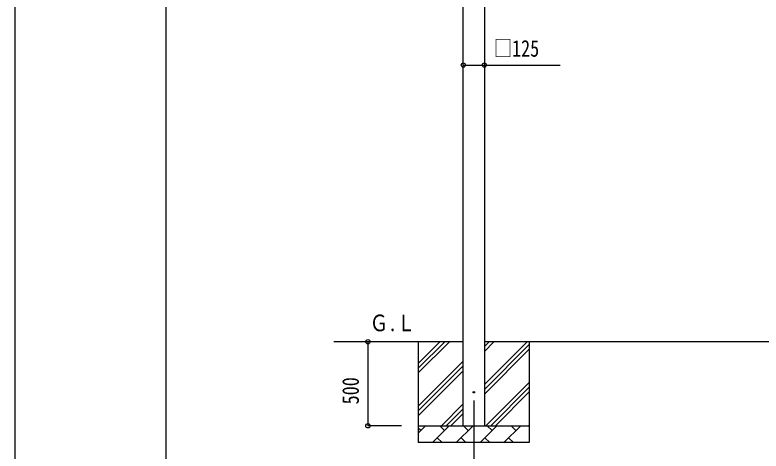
# Model space of a CAD drawing. Units: millimetres, scale not verified. Extents: x -12615 to 12615, y -8910 to 8910.
# Drawn here: x -12615 to -8179, y -5632 to -3039 of the extents above; entities that cross this region are included whole.
import ezdxf
from ezdxf.enums import TextEntityAlignment as Align

# ---------------------------------------------------------------- set-up
doc = ezdxf.new("R2010")
doc.units = ezdxf.units.MM
doc.header["$LTSCALE"] = 40
for name, color, linetype in [('0-3_YKK_12', 2, 'Continuous'), ('0-4_YKK_13', 4, 'Continuous'), ('0-5_YKK_A1', 4, 'Continuous'), ('0-6_YKK_D', 6, 'Continuous'), ('0-7_YKK_ZWAK', 7, 'Continuous')]:
    doc.layers.add(name, color=color, linetype=linetype)
doc.styles.add('ＭＳ ゴシック', font='')
doc.styles.get('ＭＳ ゴシック').set_extended_font_data('MS Gothic')

msp = doc.modelspace()

# ---------------------------------------------------------------- linework, layer by layer
at = {"layer": '0-3_YKK_12'}
msp.add_line((-9886.5, -5332.18), (-9886.5, -5832.18), dxfattribs=at)
at = {"layer": '0-4_YKK_13'}
msp.add_circle((-9886.5, -5282.18), 4.5, dxfattribs=at)
at = {"layer": '0-5_YKK_A1'}
for p, q in [((-9949, -5482.18), (-9949, -2685.18)), ((-9824, -2685.18), (-9824, -5482.18)), ((-9949, -4982.18), (-10719, -4982.18)), ((-10216.5, -4982.18), (-10216.5, -5582.18)), ((-10216.5, -5167.23), (-10031.45, -4982.18)), ((-10216.5, -5138.95), (-10059.74, -4982.18)), ((-10216.5, -5110.67), (-10088.02, -4982.18)), ((-9824, -5237.28), (-9568.9, -4982.18)), ((-9824, -5039.29), (-9766.89, -4982.18)), ((-9824, -5011.01), (-9795.18, -4982.18)), ((-6476, -4982.18), (-9824, -4982.18)), ((-9824, -5265.57), (-9556.5, -4998.07)), ((-9556.5, -4982.18), (-9556.5, -5582.18)), ((-9824, -5293.85), (-9556.5, -5026.35)), ((-10216.5, -5365.22), (-9949, -5097.72)), ((-10216.5, -5393.51), (-9949, -5126.01)), ((-10216.5, -5421.79), (-9949, -5154.29)), ((-9814.35, -5482.18), (-9556.5, -5224.34)), ((-9786.06, -5482.18), (-9556.5, -5252.62)), ((-9757.78, -5482.18), (-9556.5, -5280.91)), ((-10078.9, -5482.18), (-9949, -5352.28)), ((-10050.62, -5482.18), (-9949, -5380.57)), ((-10022.33, -5482.18), (-9949, -5408.85)), ((-10216.5, -5482.18), (-9556.5, -5482.18)), ((-10216.5, -5525.08), (-10173.61, -5482.18)), ((-10202.16, -5510.74), (-10216.5, -5496.4)), ((-10132.19, -5582.18), (-10032.19, -5482.18)), ((-10060.74, -5510.74), (-10089.29, -5482.18)), ((-9990.77, -5582.18), (-9890.77, -5482.18)), ((-9919.32, -5510.74), (-9947.87, -5482.18)), ((-9849.35, -5582.18), (-9749.35, -5482.18)), ((-9777.9, -5510.74), (-9806.45, -5482.18)), ((-9707.92, -5582.18), (-9607.92, -5482.18)), ((-9636.48, -5510.74), (-9665.03, -5482.18)), ((-9559.79, -5482.18), (-9556.5, -5478.9)), ((-9556.5, -5582.18), (-10216.5, -5582.18)), ((-10103.63, -5553.63), (-10075.08, -5582.18)), ((-9962.21, -5553.63), (-9933.66, -5582.18)), ((-9820.79, -5553.63), (-9792.24, -5582.18)), ((-9679.37, -5553.63), (-9650.82, -5582.18))]:
    msp.add_line(p, q, dxfattribs=at)
at = {"layer": '0-6_YKK_D'}
for p, q in [((-10317.5, -4982.18), (-10517.5, -4982.18)), ((-10516.5, -4982.18), (-10516.5, -5482.18)), ((-10317.5, -5482.18), (-10517.5, -5482.18))]:
    msp.add_line(p, q, dxfattribs=at)
msp.add_lwpolyline([(-9949, -3337.18), (-9824, -3337.18), (-9373, -3337.18)], dxfattribs=at)
for centre in [(-9949, -3337.18), (-9824, -3337.18), (-10516.5, -4982.18), (-10516.5, -5482.18)]:
    msp.add_circle(centre, 12.75, dxfattribs=at)
at = {"layer": '0-7_YKK_ZWAK'}
msp.add_line((-11714.94, -7575), (-11714.94, 8325), dxfattribs=at)
msp.add_lwpolyline([(-12615, -8910), (12615, -8910), (12615, 8910), (-12615, 8910)], close=True, dxfattribs=at)

# ---------------------------------------------------------------- texts
at = {"layer": '0-5_YKK_A1', "style": 'ＭＳ ゴシック', "width": 0.8}
msp.add_text('Ｇ.Ｌ', height=98.97, dxfattribs=at).set_placement((-10504.72, -4949.36), align=Align.BOTTOM_LEFT)
at = {"layer": '0-6_YKK_D', "style": 'ＭＳ ゴシック', "width": 0.8}
msp.add_text('□125', height=98.97, dxfattribs=at).set_placement((-9767.4, -3317.18), align=Align.BOTTOM_LEFT)
msp.add_text('500', height=98.97, rotation=90, dxfattribs=at).set_placement((-10540.5, -5354.58), align=Align.BOTTOM_LEFT)

doc.saveas('drawing.dxf')
